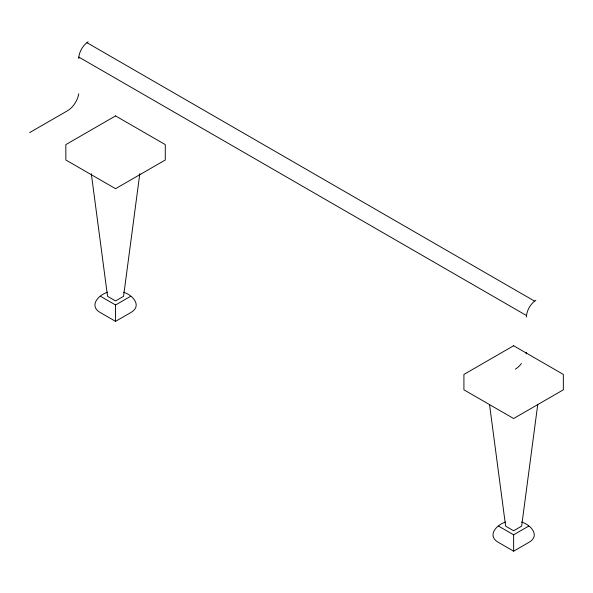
<?xml version="1.0" encoding="UTF-8"?>
<svg xmlns="http://www.w3.org/2000/svg" width="593" height="593" viewBox="0 0 593 593"><rect width="100%" height="100%" fill="white"/><g stroke="black" fill="none" stroke-linecap="round" stroke-linejoin="round"><path stroke-width="0.89" d="M78.743 58.566L78.825 57.076A13.854 7.998 -60 0 1 86.926 42.681L88.172 41.821M526.428 317.033L526.51 315.55A13.854 7.998 -60 0 1 534.612 301.155L535.857 300.288M139.8 173.712L123.574 296.315L115.561 300.94L107.548 296.315L91.322 173.712M537.747 404.456L521.64 526.139L513.634 530.765L505.621 526.139L489.514 404.456M526.095 353.91L526.428 352.272M107.652 292.208C98.364 294.936 88.424 306.01 100.536 312.681L115.561 321.354L130.586 312.681C142.691 306.01 132.758 294.936 123.47 292.208M505.725 522.033C496.437 524.761 486.497 535.835 498.609 542.506L513.634 551.179L528.652 542.506C540.764 535.835 530.824 524.761 521.536 522.033M29.65 132.602L67.624 110.676A16.07 9.28 -60 0 0 78.743 93.805M100.536 296.315L115.561 304.987L130.586 296.315M498.609 526.139L513.634 534.812L528.652 526.139M86.926 42.681L534.612 301.155M78.825 57.076L526.51 315.55M513.634 534.812L513.634 551.179M115.561 304.987L115.561 321.354M521.432 363.546A16.07 9.28 -60 0 1 515.31 369.142M115.561 115.909L65.845 144.61L65.845 159.991L115.561 188.693L165.277 159.991L165.277 144.61L115.561 115.909M513.634 345.734L463.919 374.435L463.919 389.816L513.634 418.517L563.35 389.816L563.35 374.435L513.634 345.734"/></g></svg>
